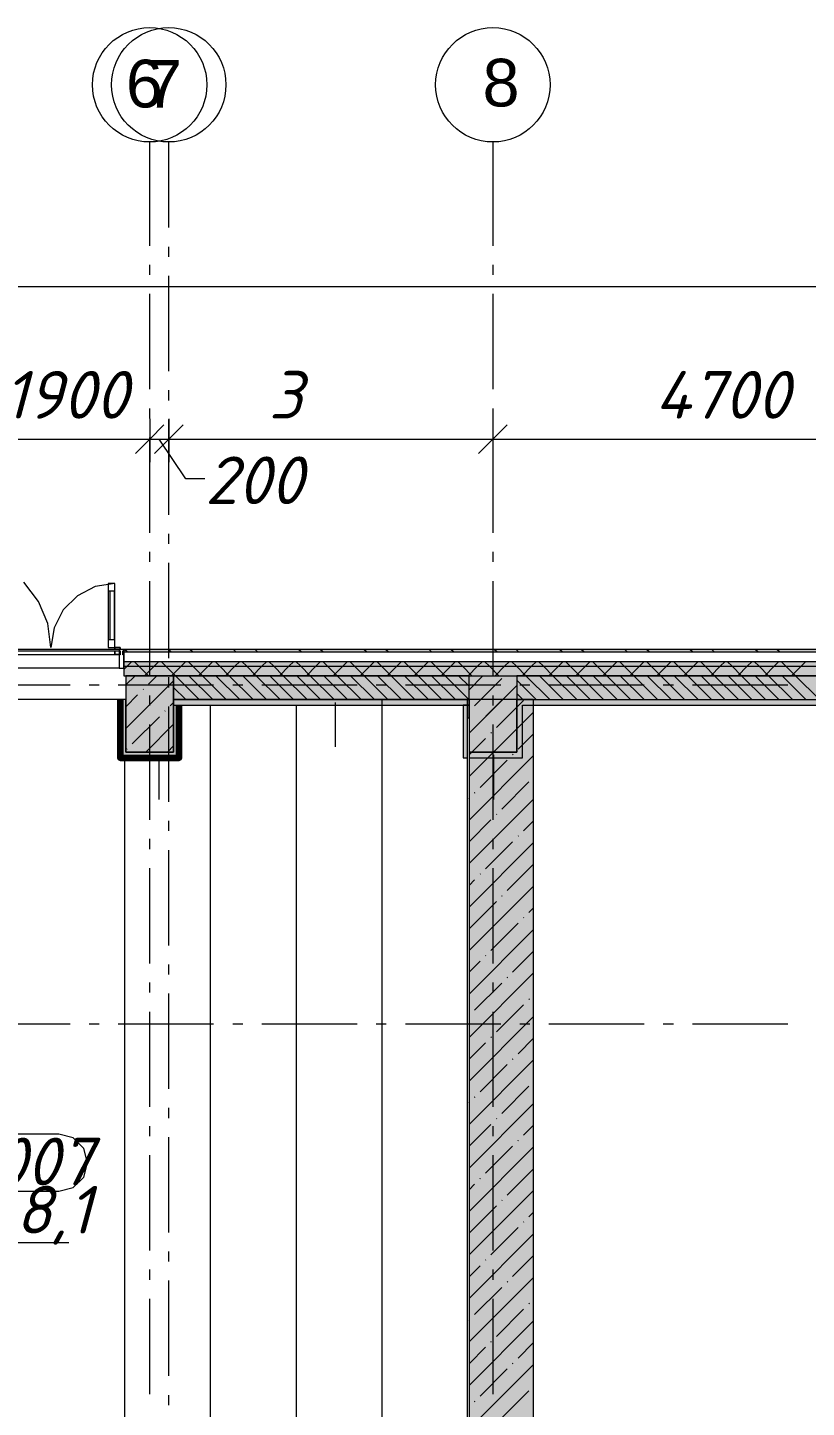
# Model space of a CAD drawing. Header units: millimetres. Extents: x -537608 to 253996, y -217170 to 186033.
# Drawn here: x -357407 to -349237, y -132075 to -117600 of the extents above; entities that cross this region are included whole.
import ezdxf

# ---------------------------------------------------------------- set-up
doc = ezdxf.new("R2010")
doc.units = ezdxf.units.MM
doc.layers.add('16) Лак 1.6м', color=160, linetype='Continuous', lineweight=90)
doc.layers.add('PDF _Геометрия', color=7, linetype='Continuous')
doc.layers.add('PDF _Текст', color=7, linetype='Continuous')
doc.layers.add('PDF _Сплошная заливка', color=7, linetype='Continuous', true_color=0xffffff)
doc.styles.add('PDF ArialMT', font='arial.ttf')
doc.styles.add('PDF ISOCPEUR Italic', font='isocpeui.ttf')

msp = doc.modelspace()

# ---------------------------------------------------------------- hatches: boundary and pattern name
at = {"layer": 'PDF _Сплошная заливка', "transparency": 33554559}
h = msp.add_hatch(color=256, dxfattribs=at)
h.paths.add_polyline_path([(-333500.6785, -124149.6224), (-333373.1891, -124149.6224), (-333373.1891, -124122.6244), (-334386.1887, -124122.6244), (-334386.1887, -124149.6224), (-333922.3131, -124149.6224)], flags=0)
h.paths.add_polyline_path([(-340186.1972, -124149.6224), (-338986.1919, -124149.6224), (-338986.1919, -124122.6244), (-340186.1972, -124122.6244)], flags=0)
h.paths.add_polyline_path([(-336873.7558, -124149.6224), (-336086.1877, -124149.6224), (-336086.1877, -124122.6244), (-337286.193, -124122.6244), (-337286.193, -124149.6224)], flags=0)
h.paths.add_polyline_path([(-341933.3717, -124149.6224), (-341886.1961, -124149.6224), (-341886.1961, -124122.6244), (-342886.1919, -124122.6244), (-342886.1919, -124149.6224), (-342355.0063, -124149.6224)], flags=0)
h.paths.add_polyline_path([(-344884.8143, -124149.6224), (-344176.1907, -124149.6224), (-344176.1907, -124122.6244), (-345214.6986, -124122.6244), (-345214.6986, -124149.6224)], flags=0)
h.paths.add_polyline_path([(-346504.6974, -124149.6224), (-346504.6974, -124122.6244), (-356396.1983, -124122.6244), (-356396.1983, -124149.6224), (-346571.3529, -124149.6224)], flags=0)
h.paths.add_polyline_path([(-360416.204, -124149.6224), (-360416.204, -124122.6244), (-368503.2016, -124122.6244), (-368503.2016, -124149.6224), (-360906.9313, -124149.6224)], flags=0)
h = msp.add_hatch(color=256, dxfattribs=at)
h.paths.add_polyline_path([(-333500.6785, -124299.6231), (-333373.1891, -124299.6231), (-333373.1891, -124249.6228), (-334386.1887, -124249.6228), (-334386.1887, -124299.6231), (-333922.3131, -124299.6231)], flags=0)
h.paths.add_polyline_path([(-336086.1877, -124299.6231), (-336086.1877, -124249.6228), (-337286.193, -124249.6228), (-337286.193, -124299.6231), (-336452.1211, -124299.6231)], flags=0)
h.paths.add_polyline_path([(-338986.1919, -124299.6231), (-338986.1919, -124249.6228), (-340186.1972, -124249.6228), (-340186.1972, -124299.6231), (-339825.1984, -124299.6231)], flags=0)
h.paths.add_polyline_path([(-341933.3717, -124299.6231), (-341886.1961, -124299.6231), (-341886.1961, -124249.6228), (-342886.1919, -124249.6228), (-342886.1919, -124299.6231), (-342355.0063, -124299.6231)], flags=0)
h.paths.add_polyline_path([(-344884.8143, -124299.6231), (-344176.1907, -124299.6231), (-344176.1907, -124249.6228), (-345214.6986, -124249.6228), (-345214.6986, -124299.6231)], flags=0)
h.paths.add_polyline_path([(-346571.3529, -124299.6231), (-346504.6974, -124299.6231), (-346504.6974, -124249.6228), (-356396.1983, -124249.6228), (-356396.1983, -124299.6231), (-347414.6222, -124299.6231)], flags=0)
h.paths.add_polyline_path([(-360906.9313, -124299.6231), (-360416.204, -124299.6231), (-360416.204, -124249.6228), (-368376.2031, -124249.6228), (-368376.2031, -124299.6231), (-361750.2006, -124299.6231)], flags=0)
h = msp.add_hatch(color=256, dxfattribs=at)
h.paths.add_polyline_path([(-334343.9478, -124399.6235), (-333373.1891, -124399.6235), (-333373.1891, -124299.6231), (-334386.1887, -124299.6231), (-334386.1887, -124399.6235)], flags=0)
h.paths.add_polyline_path([(-336873.7558, -124399.6235), (-336086.1877, -124399.6235), (-336086.1877, -124299.6231), (-337286.193, -124299.6231), (-337286.193, -124399.6235)], flags=0)
h.paths.add_polyline_path([(-340186.1972, -124399.6235), (-338986.1919, -124399.6235), (-338986.1919, -124299.6231), (-340186.1972, -124299.6231), (-340186.1972, -124381.6032)], flags=0)
h.paths.add_polyline_path([(-342355.0063, -124399.6235), (-341886.1961, -124399.6235), (-341886.1961, -124299.6231), (-342886.1919, -124299.6231), (-342886.1919, -124399.6235)], flags=0)
h.paths.add_polyline_path([(-344884.8143, -124399.6235), (-344176.1907, -124399.6235), (-344176.1907, -124299.6231), (-345214.6986, -124299.6231), (-345214.6986, -124399.6235)], flags=0)
h.paths.add_polyline_path([(-346571.3529, -124399.6235), (-346504.6974, -124399.6235), (-346504.6974, -124299.6231), (-356396.1983, -124299.6231), (-356396.1983, -124399.6235), (-347414.6222, -124399.6235)], flags=0)
h.paths.add_polyline_path([(-360416.204, -124399.6235), (-360416.204, -124299.6231), (-368326.2029, -124299.6231), (-368326.2029, -124399.6235), (-360726.2037, -124399.6235)], flags=0)
h = msp.add_hatch(color=256, dxfattribs=at)
h.paths.add_polyline_path([(-344884.8143, -124649.6246), (-344646.198, -124649.6246), (-344646.198, -124399.6235), (-345156.1985, -124399.6235), (-345156.1985, -124649.6246)], flags=0)
h.paths.add_polyline_path([(-342016.1915, -124649.6246), (-342016.1915, -124399.6235), (-342076.1901, -124399.6235), (-342076.1901, -124649.6246)], flags=0)
h.paths.add_polyline_path([(-342776.1932, -124649.6246), (-342776.1932, -124399.6235), (-342826.1934, -124399.6235), (-342826.1934, -124649.6246)], flags=0)
h.paths.add_polyline_path([(-344236.1979, -124649.6246), (-344236.1979, -124399.6235), (-344396.1969, -124399.6235), (-344396.1969, -124649.6246)], flags=0)
h.paths.add_polyline_path([(-346571.3529, -124649.6246), (-346566.1944, -124649.6246), (-346566.1944, -124399.6235), (-347576.1972, -124399.6235), (-347576.1972, -124649.6246), (-347414.6222, -124649.6246)], flags=0)
h.paths.add_polyline_path([(-348076.1994, -124649.6246), (-348076.1994, -124399.6235), (-352276.2007, -124399.6235), (-352276.2007, -124649.6246), (-348257.8915, -124649.6246)], flags=0)
h.paths.add_polyline_path([(-353317.5075, -124649.6246), (-352776.1943, -124649.6246), (-352776.1943, -124399.6235), (-355876.1995, -124399.6235), (-355876.1995, -124649.6246), (-355004.0461, -124649.6246)], flags=0)
at = {"layer": 'PDF _Сплошная заливка', "true_color": 0xd225fe, "transparency": 33554559}
msp.add_hatch(color=200, dxfattribs=at).paths.add_polyline_path([(-352836.2015, -124709.6231), (-352776.1943, -124709.6231), (-352776.1943, -124649.6246), (-355876.1995, -124649.6246), (-355876.1995, -124709.6231), (-353317.5075, -124709.6231)])
at = {"layer": 'PDF _Сплошная заливка', "true_color": 0xff7d7d, "transparency": 33554559}
for points in [[(-355847.3154, -125259.9701), (-355816.2009, -125259.9701), (-355816.2009, -124709.9719), (-355876.1995, -124709.9719), (-355876.1995, -125259.9701)], [(-352836.2015, -125259.6256), (-352791.1961, -125259.6256), (-352791.1961, -124839.6229), (-352776.1943, -124839.6229), (-352776.1943, -124709.6231), (-352836.2015, -124709.6231), (-352836.2015, -124839.6229)], [(-348136.1979, -124709.6231), (-348076.1994, -124709.6231), (-348076.1994, -124649.6246), (-352276.2007, -124649.6246), (-352276.2007, -124709.6231), (-348257.8915, -124709.6231)]]:
    msp.add_hatch(color=11, dxfattribs=at).paths.add_polyline_path(points)
at = {"layer": 'PDF _Сплошная заливка', "transparency": 33554559}
h = msp.add_hatch(color=256, dxfattribs=at)
h.paths.add_polyline_path([(-352098.7456, -135932.6275), (-352098.7456, -135155.1654), (-352776.1943, -135155.1654), (-352776.1943, -135932.6275)], flags=0)
h.paths.add_polyline_path([(-352776.1943, -135115.1656), (-352098.7456, -135115.1656), (-352098.7456, -124649.6246), (-352776.1943, -124649.6246), (-352776.1943, -134010.3489)], flags=0)

# ---------------------------------------------------------------- linework, layer by layer
at = {"layer": '16) Лак 1.6м'}
msp.add_lwpolyline([(-356436.2002, -124649.6246), (-356436.2002, -125259.9701), (-355816.2009, -125259.9701), (-355816.2009, -124709.9719)], dxfattribs=at)
at = {"layer": 'PDF _Геометрия', "color": 253, "lineweight": 9, "true_color": 0xaaaaaa}
for p, q in [((-356126.2006, -119888.2877), (-356126.2006, -118799.7064)), ((-355926.1997, -119698.3798), (-355926.1997, -118799.7064)), ((-352526.2018, -118799.7064), (-352526.2018, -119888.2877)), ((-355926.1997, -120004.2113), (-355926.1997, -119898.3764)), ((-356126.2006, -120194.1192), (-356126.2006, -120088.2886)), ((-352526.2018, -120088.2886), (-352526.2018, -120194.1192)), ((-355926.1997, -121204.2124), (-355926.1997, -120204.2122)), ((-356126.2006, -121394.1202), (-356126.2006, -120394.1201)), ((-352526.2018, -120394.1201), (-352526.2018, -121394.1202)), ((-355926.1997, -121510.0439), (-355926.1997, -121404.2132)), ((-356126.2006, -121699.956), (-356126.2006, -121594.121)), ((-355926.1997, -122710.0448), (-355926.1997, -121710.0448)), ((-352526.2018, -121594.121), (-352526.2018, -121699.956)), ((-356126.2006, -122899.957), (-356126.2006, -121899.9526)), ((-352526.2018, -121899.9526), (-352526.2018, -122899.957)), ((-355926.1997, -123015.8807), (-355926.1997, -122910.0457)), ((-356126.2006, -123205.7885), (-356126.2006, -123099.9536)), ((-352526.2018, -123099.9536), (-352526.2018, -123205.7885)), ((-355926.1997, -124215.8817), (-355926.1997, -123215.8816)), ((-356126.2006, -124405.7895), (-356126.2006, -123405.7894)), ((-352526.2018, -123405.7894), (-352526.2018, -124405.7895)), ((-355926.1997, -124521.7132), (-355926.1997, -124415.8783)), ((-356961.2972, -124499.6239), (-357961.2931, -124499.6239)), ((-356655.4657, -124499.6239), (-356761.2963, -124499.6239)), ((-355455.4604, -124499.6239), (-356455.4648, -124499.6239)), ((-356126.2006, -124711.621), (-356126.2006, -124605.7904)), ((-355149.6289, -124499.6239), (-355255.4596, -124499.6239)), ((-353949.6322, -124499.6239), (-354949.628, -124499.6239)), ((-353643.7921, -124499.6239), (-353749.6313, -124499.6239)), ((-352443.7954, -124499.6239), (-353443.7912, -124499.6239)), ((-352526.2018, -124605.7904), (-352526.2018, -124711.621)), ((-352137.9639, -124499.6239), (-352243.7945, -124499.6239)), ((-350937.9585, -124499.6239), (-351937.963, -124499.6239)), ((-350632.127, -124499.6239), (-350737.9576, -124499.6239)), ((-349432.1303, -124499.6239), (-350432.1261, -124499.6239)), ((-355926.1997, -125721.7143), (-355926.1997, -124721.7141)), ((-356126.2006, -125911.6221), (-356126.2006, -124911.6219)), ((-352526.2018, -124911.6219), (-352526.2018, -125911.6221)), ((-355926.1997, -126027.5458), (-355926.1997, -125921.7151)), ((-356126.2006, -126217.4579), (-356126.2006, -126111.623)), ((-352526.2018, -126111.623), (-352526.2018, -126217.4579)), ((-355926.1997, -127227.5468), (-355926.1997, -126227.5466)), ((-356126.2006, -127417.4589), (-356126.2006, -126417.4545)), ((-352526.2018, -126417.4545), (-352526.2018, -127417.4589)), ((-355926.1997, -127533.3826), (-355926.1997, -127427.5477)), ((-356126.2006, -127723.2905), (-356126.2006, -127617.4555)), ((-352526.2018, -127617.4555), (-352526.2018, -127723.2905)), ((-355926.1997, -128733.3836), (-355926.1997, -127733.3792)), ((-356126.2006, -128923.2914), (-356126.2006, -127923.2913)), ((-352526.2018, -127923.2913), (-352526.2018, -128923.2914)), ((-357961.2931, -128049.9712), (-356961.2972, -128049.9712)), ((-356761.2963, -128049.9712), (-356655.4657, -128049.9712)), ((-356455.4648, -128049.9712), (-355455.4604, -128049.9712)), ((-355255.4596, -128049.9712), (-355149.6289, -128049.9712)), ((-354949.628, -128049.9712), (-353949.6322, -128049.9712)), ((-353749.6313, -128049.9712), (-353643.7921, -128049.9712)), ((-353443.7912, -128049.9712), (-352443.7954, -128049.9712)), ((-352243.7945, -128049.9712), (-352137.9639, -128049.9712)), ((-351937.963, -128049.9712), (-350937.9585, -128049.9712)), ((-350737.9576, -128049.9712), (-350632.127, -128049.9712)), ((-350432.1261, -128049.9712), (-349432.1303, -128049.9712)), ((-355926.1997, -129039.2152), (-355926.1997, -128933.3802)), ((-357078.1252, -129208.0627), (-358278.1305, -129208.0627)), ((-356928.1245, -129248.2585), (-357078.1252, -129208.0627)), ((-356818.3238, -129358.0634), (-356928.1245, -129248.2585)), ((-356126.2006, -129229.1229), (-356126.2006, -129123.2923)), ((-355926.1997, -130239.2161), (-355926.1997, -129239.216)), ((-352526.2018, -129123.2923), (-352526.2018, -129229.1229)), ((-356778.1239, -129508.0641), (-356818.3238, -129358.0634)), ((-356818.3238, -129658.0647), (-356778.1239, -129508.0641)), ((-356126.2006, -130429.124), (-356126.2006, -129429.1238)), ((-352526.2018, -129429.1238), (-352526.2018, -130429.124)), ((-356928.1245, -129767.8741), (-356818.3238, -129658.0647)), ((-358278.1305, -129808.0654), (-357078.1252, -129808.0654)), ((-357078.1252, -129808.0654), (-356928.1245, -129767.8741)), ((-358387.1647, -130346.1017), (-356974.258, -130346.1017)), ((-355926.1997, -130545.0476), (-355926.1997, -130439.217)), ((-356126.2006, -130734.9598), (-356126.2006, -130629.1249)), ((-352526.2018, -130629.1249), (-352526.2018, -130734.9598)), ((-355926.1997, -131745.0487), (-355926.1997, -130745.0485)), ((-356126.2006, -131934.9587), (-356126.2006, -130934.9564)), ((-352526.2018, -130934.9564), (-352526.2018, -131934.9587)), ((-355926.1997, -132050.8823), (-355926.1997, -131945.0496))]:
    msp.add_line(p, q, dxfattribs=at)
at = {"layer": 'PDF _Геометрия', "lineweight": 9}
for p, q in [((-368366.2047, -120317.3973), (-264386.1644, -120317.3973)), ((-356126.2006, -121705.2652), (-356126.2006, -121917.3959)), ((-355926.1997, -121705.2652), (-355926.1997, -121917.3959)), ((-352526.2018, -121705.2652), (-352526.2018, -121917.3959)), ((-358026.2004, -121917.3959), (-356126.2006, -121917.3959)), ((-356126.2006, -121917.3959), (-355926.1997, -121917.3959)), ((-356126.2006, -121917.3959), (-356126.2006, -122157.3986)), ((-355746.0921, -122335.2025), (-356026.2001, -121917.3959)), ((-355926.1997, -121917.3959), (-352526.2018, -121917.3959)), ((-355926.1997, -121917.3959), (-355926.1997, -122157.3986)), ((-352526.2018, -121917.3959), (-347826.1983, -121917.3959)), ((-352526.2018, -121917.3959), (-352526.2018, -122157.3986)), ((-355546.0912, -122335.2025), (-355746.0921, -122335.2025)), ((-357292.1548, -123618.622), (-357446.3063, -123417.7297)), ((-356697.8617, -123464.5134), (-356885.1946, -123559.9625)), ((-356490.1963, -123431.6249), (-356697.8617, -123464.5134)), ((-356490.1963, -123431.6249), (-356562.1997, -123431.6249)), ((-356562.1997, -123431.6249), (-356562.1997, -124103.6223)), ((-356490.1963, -123431.6249), (-356562.1997, -123431.6249)), ((-356562.1997, -123431.6249), (-356562.1997, -124103.6223)), ((-356490.1963, -124103.6223), (-356490.1963, -123431.6249)), ((-356490.1963, -124103.6223), (-356490.1963, -123431.6249)), ((-356490.1963, -124103.6223), (-356490.1963, -123431.6249)), ((-356885.1946, -123559.9625), (-357033.8605, -123708.6326)), ((-356490.1963, -123511.6244), (-356562.1997, -123511.6244)), ((-356544.201, -123511.6244), (-356544.201, -124023.6228)), ((-356500.2033, -123511.6244), (-356500.2033, -124023.6228)), ((-357195.2546, -123852.5706), (-357292.1548, -123618.622)), ((-357033.8605, -123708.6326), (-357129.3138, -123895.9656)), ((-357162.2024, -124103.6223), (-357195.2546, -123852.5706)), ((-357129.3138, -123895.9656), (-357162.2024, -124103.6223)), ((-356490.1963, -124023.6228), (-356562.1997, -124023.6228)), ((-356446.1985, -124122.6244), (-358176.201, -124122.6244)), ((-358176.201, -124139.624), (-356446.1985, -124139.624)), ((-356446.1985, -124179.6217), (-358176.201, -124179.6217)), ((-356562.1997, -124103.6223), (-356490.1963, -124103.6223)), ((-356562.1997, -124103.6223), (-356490.1963, -124103.6223)), ((-356490.1963, -124103.6223), (-356490.1963, -124122.6244)), ((-356490.1963, -124122.6244), (-356490.1963, -124103.6223)), ((-356490.1963, -124103.6223), (-356436.2002, -124103.6223)), ((-356436.2002, -124103.6223), (-356490.1963, -124103.6223)), ((-356490.1963, -124175.6214), (-356490.1963, -124139.624)), ((-356490.1963, -124139.624), (-356490.1963, -124175.6214)), ((-356436.2002, -124175.6214), (-356490.1963, -124175.6214)), ((-356490.1963, -124175.6214), (-356436.2002, -124175.6214)), ((-356396.1983, -124122.6244), (-356446.1985, -124122.6244)), ((-356446.1985, -124122.6244), (-356446.1985, -124139.624)), ((-356446.1985, -124139.624), (-356436.2002, -124139.624)), ((-356446.1985, -124139.624), (-356446.1985, -124179.6217)), ((-356436.2002, -124179.6217), (-356446.1985, -124179.6217)), ((-356446.1985, -124179.6217), (-356446.1985, -124319.624)), ((-356436.2002, -124103.6223), (-356436.2002, -124122.6244)), ((-356436.2002, -124122.6244), (-356436.2002, -124103.6223)), ((-356436.2002, -124139.624), (-356436.2002, -124179.6217)), ((-356406.1966, -124179.6217), (-356406.1966, -124139.624)), ((-356406.1966, -124139.624), (-356396.1983, -124139.624)), ((-356396.1983, -124179.6217), (-356406.1966, -124179.6217)), ((-356396.1983, -124139.624), (-356396.1983, -124122.6244)), ((-346504.6974, -124122.6244), (-356396.1983, -124122.6244)), ((-356396.1983, -124122.6244), (-356396.1983, -124149.6224)), ((-356396.1983, -124149.6224), (-356396.1983, -124249.6228)), ((-356396.1983, -124149.6224), (-346504.6974, -124149.6224)), ((-356396.1983, -124319.624), (-356396.1983, -124179.6217)), ((-356446.1985, -124319.624), (-358176.201, -124319.624)), ((-356446.1985, -124319.624), (-356396.1983, -124319.624)), ((-356396.1983, -124249.6228), (-356396.1983, -124299.6231)), ((-356396.1983, -124249.6228), (-346504.6974, -124249.6228)), ((-356396.1983, -124333.1316), (-356362.6897, -124299.6231)), ((-356396.1983, -124299.6231), (-356396.1983, -124399.6235)), ((-356396.1983, -124299.6231), (-346504.6974, -124299.6231)), ((-356362.6897, -124299.6231), (-356312.6895, -124249.6228)), ((-356239.2479, -124299.6231), (-356289.2481, -124249.6228)), ((-356139.2475, -124399.6235), (-356239.2479, -124299.6231)), ((-356179.8436, -124399.6235), (-356079.8432, -124299.6231)), ((-356079.8432, -124299.6231), (-356029.8515, -124249.6228)), ((-355956.4013, -124299.6231), (-356006.4015, -124249.6228)), ((-355856.4009, -124399.6235), (-355956.4013, -124299.6231)), ((-355897.0056, -124399.6235), (-355797.0051, -124299.6231)), ((-355797.0051, -124299.6231), (-355747.0049, -124249.6228)), ((-355673.5633, -124299.6231), (-355723.5636, -124249.6228)), ((-355573.5629, -124399.6235), (-355673.5633, -124299.6231)), ((-355614.159, -124399.6235), (-355514.1586, -124299.6231)), ((-355514.1586, -124299.6231), (-355464.1584, -124249.6228)), ((-355390.7168, -124299.6231), (-355440.717, -124249.6228)), ((-355290.7163, -124399.6235), (-355390.7168, -124299.6231)), ((-355331.321, -124399.6235), (-355231.3206, -124299.6231)), ((-355231.3206, -124299.6231), (-355181.3204, -124249.6228)), ((-355107.8788, -124299.6231), (-355157.879, -124249.6228)), ((-355007.8783, -124399.6235), (-355107.8788, -124299.6231)), ((-355048.4745, -124399.6235), (-354948.474, -124299.6231)), ((-354948.474, -124299.6231), (-354898.4738, -124249.6228)), ((-354825.0322, -124299.6231), (-354875.0325, -124249.6228)), ((-354725.0318, -124399.6235), (-354825.0322, -124299.6231)), ((-354765.6365, -124399.6235), (-354665.636, -124299.6231)), ((-354665.636, -124299.6231), (-354615.6358, -124249.6228)), ((-354542.1942, -124299.6231), (-354592.1944, -124249.6228)), ((-354442.1938, -124399.6235), (-354542.1942, -124299.6231)), ((-354482.7899, -124399.6235), (-354382.7895, -124299.6231)), ((-354382.7895, -124299.6231), (-354332.7892, -124249.6228)), ((-354259.3477, -124299.6231), (-354309.3479, -124249.6228)), ((-354159.3472, -124399.6235), (-354259.3477, -124299.6231)), ((-354199.9519, -124399.6235), (-354099.9515, -124299.6231)), ((-354099.9515, -124299.6231), (-354049.9513, -124249.6228)), ((-353976.5011, -124299.6231), (-354026.5013, -124249.6228)), ((-353876.5092, -124399.6235), (-353976.5011, -124299.6231)), ((-353917.1054, -124399.6235), (-353817.1049, -124299.6231)), ((-353817.1049, -124299.6231), (-353767.1047, -124249.6228)), ((-353693.6631, -124299.6231), (-353743.6633, -124249.6228)), ((-353593.6627, -124399.6235), (-353693.6631, -124299.6231)), ((-353634.2588, -124399.6235), (-353534.2583, -124299.6231)), ((-353534.2583, -124299.6231), (-353484.2581, -124249.6228)), ((-353410.8165, -124299.6231), (-353460.8167, -124249.6228)), ((-353310.816, -124399.6235), (-353410.8165, -124299.6231)), ((-353351.4208, -124399.6235), (-353251.4203, -124299.6231)), ((-353251.4203, -124299.6231), (-353201.4201, -124249.6228)), ((-353127.9786, -124299.6231), (-353177.9788, -124249.6228)), ((-353027.9781, -124399.6235), (-353127.9786, -124299.6231)), ((-353068.5742, -124399.6235), (-352968.5738, -124299.6231)), ((-352968.5738, -124299.6231), (-352918.5736, -124249.6228)), ((-352845.1319, -124299.6231), (-352895.1322, -124249.6228)), ((-352745.1315, -124399.6235), (-352845.1319, -124299.6231)), ((-352785.7362, -124399.6235), (-352685.7358, -124299.6231)), ((-352685.7358, -124299.6231), (-352635.7356, -124249.6228)), ((-352562.294, -124299.6231), (-352612.2942, -124249.6228)), ((-352462.2936, -124399.6235), (-352562.294, -124299.6231)), ((-352502.8897, -124399.6235), (-352402.8893, -124299.6231)), ((-352402.8893, -124299.6231), (-352352.889, -124249.6228)), ((-352279.4474, -124299.6231), (-352329.4476, -124249.6228)), ((-352179.4469, -124399.6235), (-352279.4474, -124299.6231)), ((-352220.0517, -124399.6235), (-352120.0512, -124299.6231)), ((-352120.0512, -124299.6231), (-352070.051, -124249.6228)), ((-351996.6094, -124299.6231), (-352046.6011, -124249.6228)), ((-351896.609, -124399.6235), (-351996.6094, -124299.6231)), ((-351937.2051, -124399.6235), (-351837.2047, -124299.6231)), ((-351837.2047, -124299.6231), (-351787.2045, -124249.6228)), ((-351713.7628, -124299.6231), (-351763.763, -124249.6228)), ((-351613.7624, -124399.6235), (-351713.7628, -124299.6231)), ((-351654.3585, -124399.6235), (-351554.3581, -124299.6231)), ((-351554.3581, -124299.6231), (-351504.3664, -124249.6228)), ((-351430.9163, -124299.6231), (-351480.9165, -124249.6228)), ((-351330.9158, -124399.6235), (-351430.9163, -124299.6231)), ((-351371.5206, -124399.6235), (-351271.5201, -124299.6231)), ((-351271.5201, -124299.6231), (-351221.5199, -124249.6228)), ((-351148.0783, -124299.6231), (-351198.0785, -124249.6228)), ((-351048.0779, -124399.6235), (-351148.0783, -124299.6231)), ((-351088.6739, -124399.6235), (-350988.6735, -124299.6231)), ((-350988.6735, -124299.6231), (-350938.6733, -124249.6228)), ((-350865.2317, -124299.6231), (-350915.2319, -124249.6228)), ((-350765.2313, -124399.6235), (-350865.2317, -124299.6231)), ((-350805.836, -124399.6235), (-350705.8356, -124299.6231)), ((-350705.8356, -124299.6231), (-350655.8353, -124249.6228)), ((-350582.3937, -124299.6231), (-350632.394, -124249.6228)), ((-350482.3933, -124399.6235), (-350582.3937, -124299.6231)), ((-350522.9894, -124399.6235), (-350422.9889, -124299.6231)), ((-350422.9889, -124299.6231), (-350372.9887, -124249.6228)), ((-350299.5471, -124299.6231), (-350349.5474, -124249.6228)), ((-350199.5467, -124399.6235), (-350299.5471, -124299.6231)), ((-350240.1515, -124399.6235), (-350140.151, -124299.6231)), ((-350140.151, -124299.6231), (-350090.1508, -124249.6228)), ((-350016.7092, -124299.6231), (-350066.7094, -124249.6228)), ((-349916.7088, -124399.6235), (-350016.7092, -124299.6231)), ((-349957.3048, -124399.6235), (-349857.3044, -124299.6231)), ((-349857.3044, -124299.6231), (-349807.3042, -124249.6228)), ((-349733.8626, -124299.6231), (-349783.8628, -124249.6228)), ((-349633.8621, -124399.6235), (-349733.8626, -124299.6231)), ((-349674.4583, -124399.6235), (-349574.4664, -124299.6231)), ((-349574.4664, -124299.6231), (-349524.4662, -124249.6228)), ((-349451.016, -124299.6231), (-349501.0163, -124249.6228)), ((-349351.0156, -124399.6235), (-349451.016, -124299.6231)), ((-349391.6203, -124399.6235), (-349291.6198, -124299.6231)), ((-349291.6198, -124299.6231), (-349241.6196, -124249.6228)), ((-356396.1983, -124399.6235), (-346504.6974, -124399.6235)), ((-356376.2016, -124495.7658), (-356280.0593, -124399.6235)), ((-355876.1995, -124399.6235), (-356376.2016, -124399.6235)), ((-356376.2016, -124399.6235), (-356376.2016, -125199.6227)), ((-356376.2016, -124951.9597), (-355876.1995, -124451.9618)), ((-356139.0408, -124486.7019), (-356051.9581, -124399.6235)), ((-355876.1995, -124649.6246), (-355876.1995, -124399.6235)), ((-352776.1943, -124399.6235), (-355876.1995, -124399.6235)), ((-355876.1995, -124399.6235), (-355876.1995, -124649.6246)), ((-355606.4084, -124649.6246), (-355856.4009, -124399.6235)), ((-355464.9851, -124649.6246), (-355714.9862, -124399.6235)), ((-355323.5618, -124649.6246), (-355573.5629, -124399.6235)), ((-355182.1385, -124649.6246), (-355432.1396, -124399.6235)), ((-355040.7152, -124649.6246), (-355290.7163, -124399.6235)), ((-354899.3005, -124649.6246), (-355149.3016, -124399.6235)), ((-354757.8772, -124649.6246), (-355007.8783, -124399.6235)), ((-354616.454, -124649.6246), (-354866.4551, -124399.6235)), ((-354475.0307, -124649.6246), (-354725.0318, -124399.6235)), ((-354333.616, -124649.6246), (-354583.6085, -124399.6235)), ((-354192.1927, -124649.6246), (-354442.1938, -124399.6235)), ((-354050.7694, -124649.6246), (-354300.7705, -124399.6235)), ((-353909.3461, -124649.6246), (-354159.3472, -124399.6235)), ((-353767.9228, -124649.6246), (-354017.9239, -124399.6235)), ((-353626.5081, -124649.6246), (-353876.5092, -124399.6235)), ((-353485.0848, -124649.6246), (-353735.0859, -124399.6235)), ((-353343.6616, -124649.6246), (-353593.6627, -124399.6235)), ((-353202.2383, -124649.6246), (-353452.2394, -124399.6235)), ((-353060.8149, -124649.6246), (-353310.816, -124399.6235)), ((-352919.4003, -124649.6246), (-353169.4014, -124399.6235)), ((-352777.977, -124649.6246), (-353027.9781, -124399.6235)), ((-352776.1943, -124509.9796), (-352886.5548, -124399.6235)), ((-352776.1943, -124545.3398), (-352630.4824, -124399.6235)), ((-352776.1943, -124649.6246), (-352776.1943, -124399.6235)), ((-352776.1943, -124399.6235), (-352276.2007, -124399.6235)), ((-352776.1943, -124649.6246), (-352776.1943, -124399.6235)), ((-352432.4364, -124429.6744), (-352717.5565, -124714.7988)), ((-352276.2007, -124399.6235), (-352276.2007, -124649.6246)), ((-348076.1994, -124399.6235), (-352276.2007, -124399.6235)), ((-352276.2007, -124399.6235), (-352276.2007, -124649.6246)), ((-352070.8692, -124649.6246), (-352276.2007, -124444.293)), ((-351929.4459, -124649.6246), (-352179.4469, -124399.6235)), ((-351788.0225, -124649.6246), (-352038.0237, -124399.6235)), ((-351646.6079, -124649.6246), (-351896.609, -124399.6235)), ((-351505.1846, -124649.6246), (-351755.1857, -124399.6235)), ((-351363.7613, -124649.6246), (-351613.7624, -124399.6235)), ((-351222.338, -124649.6246), (-351472.3391, -124399.6235)), ((-351080.9233, -124649.6246), (-351330.9158, -124399.6235)), ((-350939.5, -124649.6246), (-351189.5012, -124399.6235)), ((-350798.0768, -124649.6246), (-351048.0779, -124399.6235)), ((-350656.6534, -124649.6246), (-350906.6545, -124399.6235)), ((-350515.2301, -124649.6246), (-350765.2313, -124399.6235)), ((-350373.8155, -124649.6246), (-350623.8166, -124399.6235)), ((-350232.3922, -124649.6246), (-350482.3933, -124399.6235)), ((-350090.9689, -124649.6246), (-350340.97, -124399.6235)), ((-349949.5456, -124649.6246), (-350199.5467, -124399.6235)), ((-349808.1309, -124649.6246), (-350058.1234, -124399.6235)), ((-349666.7077, -124649.6246), (-349916.7088, -124399.6235)), ((-349525.2843, -124649.6246), (-349775.2854, -124399.6235)), ((-349383.861, -124649.6246), (-349633.8621, -124399.6235)), ((-349242.4378, -124649.6246), (-349492.4389, -124399.6235)), ((-349101.0231, -124649.6246), (-349351.0156, -124399.6235)), ((-356376.2016, -124723.8627), (-356253.0871, -124600.7482)), ((-356196.0596, -124543.7251), (-356191.3231, -124538.9842)), ((-355747.8231, -124649.6246), (-355876.1995, -124521.2482)), ((-352276.2007, -124501.5357), (-352776.1943, -125001.538)), ((-352212.2924, -124649.6246), (-352276.2007, -124585.7163)), ((-356376.2016, -124649.6246), (-356436.2002, -124649.6246)), ((-356436.2002, -124649.6246), (-356436.2002, -125259.9701)), ((-356376.2016, -125199.9715), (-356376.2016, -124649.6246)), ((-355967.967, -124771.8263), (-355963.2219, -124767.0812)), ((-355910.9396, -124714.7988), (-355876.1995, -124680.0588)), ((-355876.1995, -124649.6246), (-355876.5526, -124649.6246)), ((-355876.5526, -124649.6246), (-355876.5526, -124709.6231)), ((-355876.5526, -124709.6231), (-355876.1995, -124709.6231)), ((-355876.1995, -125199.6227), (-355876.1995, -124649.6246)), ((-355876.1995, -124649.6246), (-352776.1943, -124649.6246)), ((-355876.1995, -124709.6231), (-355876.1995, -124649.6246)), ((-352776.1943, -124649.6246), (-355876.1995, -124649.6246)), ((-355876.1995, -124649.6246), (-355876.1995, -124709.6231)), ((-355876.1995, -124709.6231), (-352836.2015, -124709.6231)), ((-355816.2009, -124709.9719), (-355876.1995, -124709.9719)), ((-355876.1995, -124709.9719), (-355876.1995, -125199.9715)), ((-355816.2009, -125259.9701), (-355816.2009, -124709.9719)), ((-354179.2836, -124679.6238), (-354179.2836, -125145.773)), ((-352776.1943, -124709.6231), (-352836.2015, -124709.6231)), ((-352836.2015, -124709.6231), (-352836.2015, -125259.6256)), ((-352836.2015, -124709.6231), (-352776.1943, -124709.6231)), ((-352776.1943, -125001.538), (-352424.281, -124649.6246)), ((-352098.7456, -124649.6246), (-352776.1943, -124649.6246)), ((-352776.1943, -124649.6246), (-352776.1943, -124839.6229)), ((-352776.1943, -124839.6229), (-352776.1943, -124649.6246)), ((-352776.1943, -124709.6231), (-352776.1943, -124649.6246)), ((-352776.1943, -124839.6229), (-352776.1943, -124709.6231)), ((-352769.8389, -124767.0812), (-352774.5839, -124771.8263)), ((-352774.5839, -124771.8263), (-352769.8389, -124767.0812)), ((-352717.5565, -124714.7988), (-352652.3823, -124649.6246)), ((-352489.4638, -124942.9001), (-352204.3351, -124657.7757)), ((-352276.2007, -124729.637), (-352489.4638, -124942.9001)), ((-352276.2007, -124649.6246), (-352276.2007, -125199.6227)), ((-352276.2007, -124709.6231), (-352276.2007, -124649.6246)), ((-352276.2007, -124649.6246), (-348076.1994, -124649.6246)), ((-352276.2007, -124649.6246), (-348076.1994, -124649.6246)), ((-352276.2007, -125199.6227), (-352276.2007, -124709.6231)), ((-352216.2022, -125259.6256), (-352216.2022, -124709.6231)), ((-352216.2022, -124709.6231), (-348136.1979, -124709.6231)), ((-352098.7456, -135115.1656), (-352098.7456, -124649.6246)), ((-356310.1146, -125113.9739), (-356024.9859, -124828.8495)), ((-356167.6665, -125199.6227), (-355876.1995, -124908.16)), ((-352791.1961, -133552.6264), (-352791.1961, -124839.6229)), ((-352791.1961, -124839.6229), (-352776.1943, -124839.6229)), ((-352791.1961, -135115.1656), (-352791.1961, -124839.6229)), ((-352791.1961, -124839.6229), (-352776.1943, -124839.6229)), ((-352776.1943, -125457.7361), (-352098.7456, -124780.2788)), ((-352776.1943, -124839.6229), (-352776.1943, -133552.6264)), ((-352776.1943, -124839.6229), (-352776.1943, -135115.1656)), ((-352776.1943, -125229.6349), (-352603.5102, -125056.9464)), ((-352603.5102, -125056.9464), (-352746.1821, -125199.6227)), ((-352541.7462, -124995.1825), (-352546.4827, -124999.9232)), ((-352546.4827, -124999.9232), (-352541.7462, -124995.1825)), ((-352518.0895, -125199.6227), (-352276.2007, -124957.7339)), ((-352261.3626, -125170.997), (-352098.7456, -125008.3757)), ((-356376.2016, -125199.6227), (-355876.1995, -125199.6227)), ((-355876.1995, -125199.9715), (-356376.2016, -125199.9715)), ((-356367.1334, -125170.997), (-356362.397, -125166.2562)), ((-355939.5652, -125199.6227), (-355876.1995, -125136.2569)), ((-352276.2007, -125199.6227), (-352776.1943, -125199.6227)), ((-352776.1943, -125199.6227), (-352276.2007, -125199.6227)), ((-356436.2002, -125259.9701), (-356376.2016, -125259.9701)), ((-356376.2016, -125259.9701), (-355876.1995, -125259.9701)), ((-356028.4994, -125229.9708), (-356028.4994, -125696.1199)), ((-355876.1995, -125259.9701), (-355816.2009, -125259.9701)), ((-352836.2015, -125259.6256), (-352791.1961, -125259.6256)), ((-352776.1943, -125913.93), (-352098.7456, -125236.477)), ((-352776.1943, -125259.6256), (-352276.2007, -125259.6256)), ((-352660.5376, -125570.1677), (-352375.4089, -125285.0476)), ((-352519.1832, -125229.622), (-352519.1832, -125695.7755)), ((-352318.3901, -125228.0202), (-352313.6449, -125223.2794)), ((-352276.2007, -125259.6256), (-352216.2022, -125259.6256)), ((-352717.5565, -125627.1952), (-352712.82, -125622.4544)), ((-352432.4364, -125798.269), (-352147.3163, -125513.1446)), ((-352776.1943, -125685.8331), (-352774.5839, -125684.2184)), ((-352776.1943, -126370.1283), (-352098.7456, -125692.6752)), ((-352776.1943, -126142.0313), (-352546.4827, -125912.3153)), ((-352489.4638, -125855.2922), (-352484.7187, -125850.5513)), ((-352204.3351, -126026.366), (-352098.7456, -125920.7721)), ((-352776.1943, -126826.3264), (-352098.7456, -126148.8691)), ((-352603.5102, -126425.541), (-352318.3901, -126140.4166)), ((-352261.3626, -126083.3891), (-352256.6175, -126078.6483)), ((-352660.5376, -126482.5642), (-352655.7925, -126477.8233)), ((-352375.4089, -126653.6379), (-352098.7456, -126376.9703)), ((-352776.1943, -126598.2295), (-352717.5565, -126539.5873)), ((-352776.1943, -127282.5246), (-352098.7456, -126605.0673)), ((-352774.5839, -127052.8086), (-352489.4638, -126767.6886)), ((-352432.4364, -126710.6611), (-352427.6913, -126705.9203)), ((-352204.3351, -126938.7623), (-352199.5986, -126934.0173)), ((-352147.3163, -126881.7349), (-352098.7456, -126833.1685)), ((-352776.1943, -127738.7228), (-352098.7456, -127061.2655)), ((-352546.4827, -127280.9099), (-352261.3626, -126995.7855)), ((-352603.5102, -127337.933), (-352598.7651, -127333.1923)), ((-352318.3901, -127509.0068), (-352098.7456, -127289.3624)), ((-352776.1943, -127510.6215), (-352660.5376, -127394.9562)), ((-352776.1943, -128194.9167), (-352098.7456, -127517.4636)), ((-352717.5565, -127908.1819), (-352432.4364, -127623.0575)), ((-352375.4089, -127566.03), (-352370.6724, -127561.2892)), ((-352147.3163, -127794.1313), (-352142.5711, -127789.3904)), ((-352489.4638, -128136.2789), (-352204.3351, -127851.1544)), ((-352776.1943, -128651.1149), (-352098.7456, -127973.6576)), ((-352774.5839, -127965.2051), (-352769.8389, -127960.4642)), ((-352546.4827, -128193.302), (-352541.7462, -128188.5612)), ((-352261.3626, -128364.3758), (-352098.7456, -128201.7588)), ((-352776.1943, -128423.018), (-352603.5102, -128250.3295)), ((-352776.1943, -129107.3131), (-352098.7456, -128429.8558)), ((-352660.5376, -128763.5508), (-352375.4089, -128478.4264)), ((-352318.3901, -128421.4033), (-352313.6449, -128416.6581)), ((-352717.5565, -128820.574), (-352712.82, -128815.8332)), ((-352432.4364, -128991.6477), (-352147.3163, -128706.5233)), ((-352776.1943, -128879.2118), (-352774.5839, -128877.5971)), ((-352776.1943, -129563.5113), (-352098.7456, -128886.0539)), ((-352776.1943, -129335.41), (-352546.4827, -129105.6984)), ((-352489.4638, -129048.6709), (-352484.7187, -129043.9301)), ((-352204.3351, -129219.749), (-352098.7456, -129114.1509)), ((-352776.1943, -130019.7052), (-352098.7456, -129342.2521)), ((-352603.5102, -129618.9197), (-352318.3901, -129333.7953)), ((-352261.3626, -129276.7721), (-352256.6175, -129272.0314)), ((-352660.5376, -129675.9429), (-352655.7925, -129671.2021)), ((-352375.4089, -129847.0167), (-352098.7456, -129570.3491)), ((-352776.1943, -129791.6082), (-352717.5565, -129732.9704)), ((-352776.1943, -130475.9034), (-352098.7456, -129798.446)), ((-352774.5839, -130246.1917), (-352489.4638, -129961.0673)), ((-352432.4364, -129904.0442), (-352427.6913, -129899.299)), ((-352204.3351, -130132.1411), (-352199.5986, -130127.4003)), ((-352147.3163, -130075.118), (-352098.7456, -130026.5473)), ((-352776.1943, -130932.1016), (-352098.7456, -130254.6442)), ((-352546.4827, -130474.2887), (-352261.3626, -130189.1643)), ((-352603.5102, -130531.3118), (-352598.7651, -130526.571)), ((-352318.3901, -130702.3856), (-352098.7456, -130482.7455)), ((-352776.1943, -130704.0046), (-352660.5376, -130588.3393)), ((-352776.1943, -131388.2976), (-352098.7456, -130710.8424)), ((-352717.5565, -131101.5606), (-352432.4364, -130816.4362)), ((-352375.4089, -130759.4131), (-352370.6724, -130754.6723)), ((-352147.3163, -130987.51), (-352142.5711, -130982.7692)), ((-352489.4638, -131329.6597), (-352204.3351, -131044.5375)), ((-352776.1943, -131844.4958), (-352098.7456, -131167.0406)), ((-352774.5839, -131158.5838), (-352769.8389, -131153.843)), ((-352546.4827, -131386.6829), (-352541.7462, -131381.9421)), ((-352261.3626, -131557.7567), (-352098.7456, -131395.1375)), ((-352776.1943, -131616.3967), (-352603.5102, -131443.7082)), ((-352776.1943, -132300.6919), (-352098.7456, -131623.2367)), ((-352660.5376, -131956.9296), (-352375.4089, -131671.8073)), ((-352318.3901, -131614.782), (-352313.6449, -131610.0412)), ((-352717.5565, -132013.9549), (-352712.82, -132009.214)), ((-352432.4364, -132185.0287), (-352147.3163, -131899.9064)), ((-352776.1943, -132072.5949), (-352774.5839, -132070.9802))]:
    msp.add_line(p, q, dxfattribs=at)
at = {"layer": 'PDF _Геометрия', "lineweight": 20}
for p, q in [((-355976.1999, -121767.3952), (-356126.2006, -121917.3959)), ((-355776.199, -121767.3952), (-355926.1997, -121917.3959)), ((-352376.2012, -121767.3952), (-352526.2018, -121917.3959)), ((-356126.2006, -121917.3959), (-356276.2012, -122067.3965)), ((-355926.1997, -121917.3959), (-356076.2003, -122067.3965)), ((-352526.2018, -121917.3959), (-352676.2025, -122067.3965))]:
    msp.add_line(p, q, dxfattribs=at)
at = {"layer": 'PDF _Геометрия', "color": 8, "lineweight": 9, "true_color": 0x787878}
for p, q in [((-356362.0697, -124149.6224), (-356389.0677, -124122.6244)), ((-355905.8672, -124149.6224), (-355932.8653, -124122.6244)), ((-355677.7745, -124149.6224), (-355704.7726, -124122.6244)), ((-355221.572, -124149.6224), (-355248.5701, -124122.6244)), ((-354993.4708, -124149.6224), (-355020.4774, -124122.6244)), ((-354537.2769, -124149.6224), (-354564.2749, -124122.6244)), ((-354309.1757, -124149.6224), (-354336.1823, -124122.6244)), ((-353852.9817, -124149.6224), (-353879.9798, -124122.6244)), ((-353624.8805, -124149.6224), (-353651.8872, -124122.6244)), ((-353168.6866, -124149.6224), (-353195.6846, -124122.6244)), ((-352940.5854, -124149.6224), (-352967.5834, -124122.6244)), ((-352484.3915, -124149.6224), (-352511.3895, -124122.6244)), ((-352256.2903, -124149.6224), (-352283.2883, -124122.6244)), ((-351800.0963, -124149.6224), (-351827.0944, -124122.6244)), ((-351571.9951, -124149.6224), (-351598.9931, -124122.6244)), ((-351115.8012, -124149.6224), (-351142.7992, -124122.6244)), ((-350887.7, -124149.6224), (-350914.698, -124122.6244)), ((-350431.5061, -124149.6224), (-350458.5041, -124122.6244)), ((-350203.4048, -124149.6224), (-350230.4029, -124122.6244)), ((-349747.2109, -124149.6224), (-349774.209, -124122.6244)), ((-349519.1096, -124149.6224), (-349546.1077, -124122.6244))]:
    msp.add_line(p, q, dxfattribs=at)
at = {"layer": 'PDF _Геометрия', "color": 9, "lineweight": 9, "true_color": 0xc0c0c0}
for p, q in [((-356436.2002, -124649.6246), (-358116.2025, -124649.6246)), ((-355491.1995, -124709.6231), (-355491.1995, -133224.6259)), ((-354591.1955, -124709.6231), (-354591.1955, -133224.6259)), ((-352791.1961, -124649.6246), (-353691.2001, -124649.6246)), ((-353691.2001, -124649.6246), (-353691.2001, -133224.6259)), ((-352791.1961, -124839.6229), (-352791.1961, -124649.6246)), ((-356391.2035, -125259.9701), (-356391.2035, -133224.6259))]:
    msp.add_line(p, q, dxfattribs=at)
at = {"layer": 'PDF _Геометрия', "lineweight": 20}
for centre, radius in [((-356126.1979, -118199.7072), 600), ((-355926.1997, -118199.7061), 600.0027), ((-352526.1972, -118199.7071), 599.9987)]:
    msp.add_circle(centre, radius, dxfattribs=at)
at = {"layer": 'PDF _Сплошная заливка', "lineweight": 35, "transparency": 33554559}
for points in [[(-355876.1995, -125199.6227), (-355876.1995, -124399.6235), (-356376.2016, -125199.6227), (-356376.2016, -124399.6235)], [(-352276.2007, -125199.6227), (-352276.2007, -124399.6235), (-352776.1943, -125199.6227), (-352776.1943, -124399.6235)]]:
    msp.add_solid(points, dxfattribs=at)
at = {"layer": 'PDF _Сплошная заливка', "color": 11, "lineweight": 35, "true_color": 0xff7d7d, "transparency": 33554559}
for points in [[(-356376.2016, -125259.9701), (-356376.2016, -124649.6246), (-356436.2002, -125259.9701), (-356436.2002, -124649.6246)], [(-352216.2022, -125259.6256), (-352216.2022, -124709.6231), (-352276.2007, -125259.6256), (-352276.2007, -124709.6231)], [(-355876.1995, -125259.9701), (-355876.1995, -125199.9715), (-356376.2016, -125259.9701), (-356376.2016, -125199.9715)], [(-352276.2007, -125259.6256), (-352276.2007, -125199.6227), (-352776.1943, -125259.6256), (-352776.1943, -125199.6227)]]:
    msp.add_solid(points, dxfattribs=at)

# ---------------------------------------------------------------- texts
at = {"layer": 'PDF _Текст', "char_height": 500, "attachment_point": 4}
for s, insert, style in [('6', (-356375.8572, -118190.6333), 'PDF ArialMT'), ('7', (-356175.8563, -118190.6333), 'PDF ArialMT'), ('8', (-352634.7452, -118180.3163), 'PDF ArialMT'), ('1900', (-357660.3789, -121451.8839), 'PDF ISOCPEUR Italic'), ('3 ', (-354877.4179, -121451.8839), 'PDF ISOCPEUR Italic'), ('4700', (-350827.4258, -121451.8839), 'PDF ISOCPEUR Italic'), ('200', (-355546.0912, -122348.5336), 'PDF ISOCPEUR Italic'), ('1.007', (-358159.4596, -129494.7782), 'PDF ISOCPEUR Italic'), ('148,1', (-358159.4596, -130058.7275), 'PDF ISOCPEUR Italic')]:
    msp.add_mtext(s, dxfattribs=dict(at, insert=insert, style=style))

doc.saveas('drawing.dxf')
